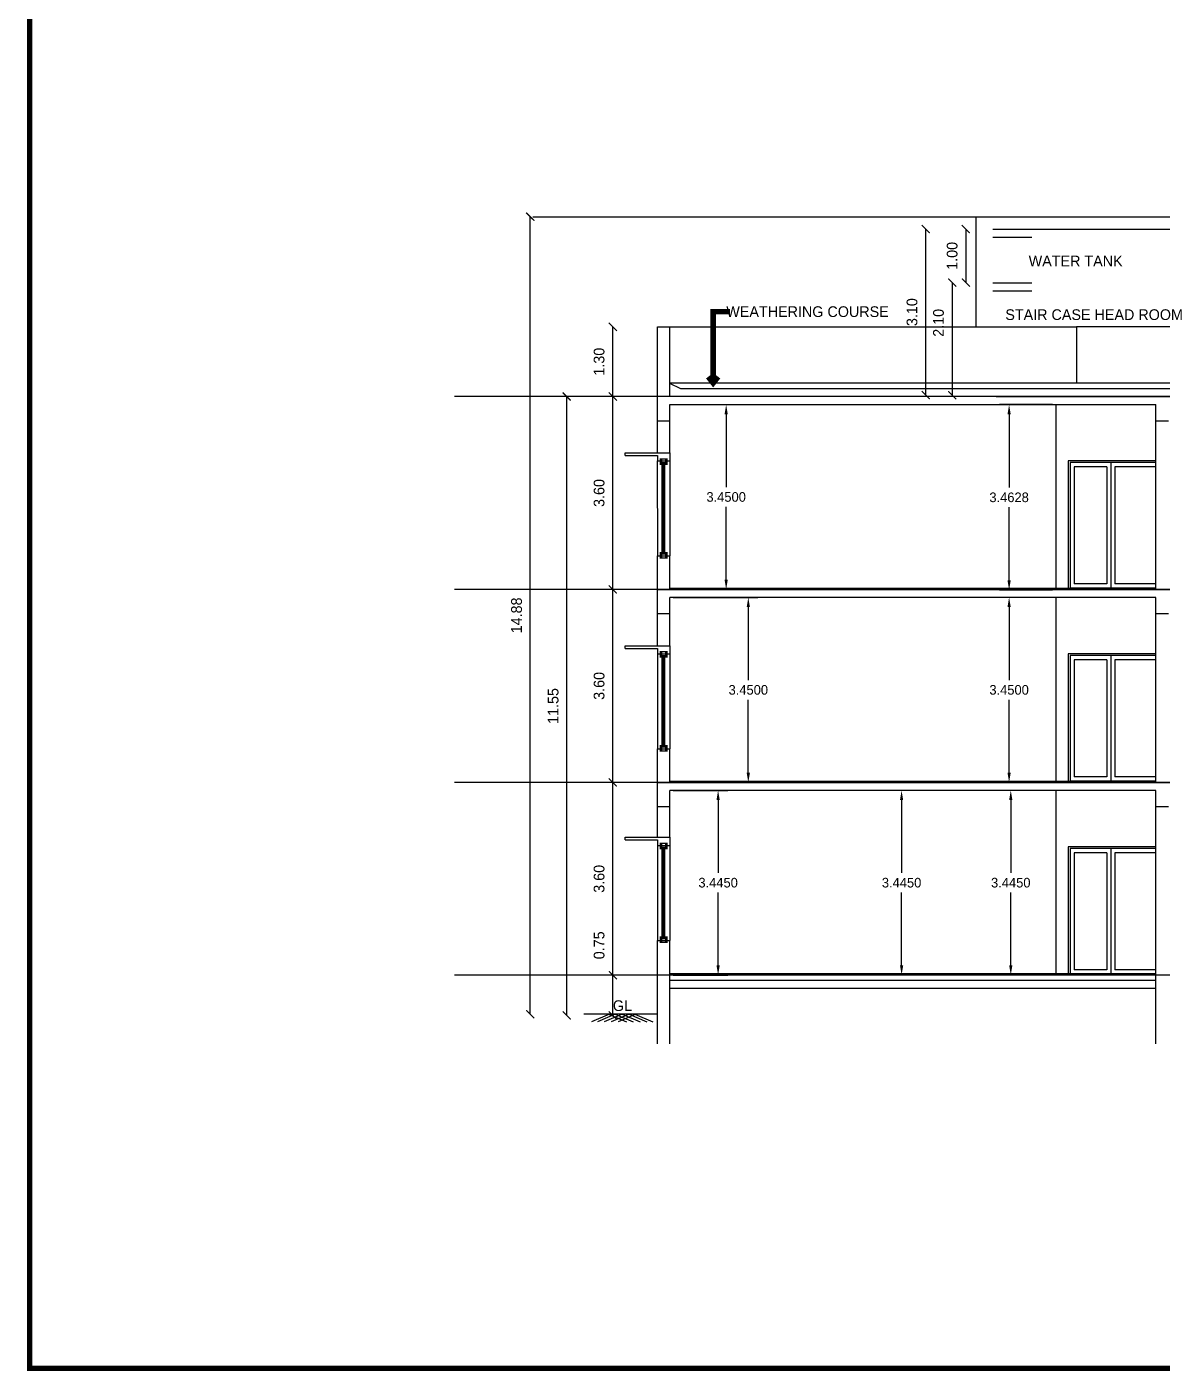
# Model space of a CAD drawing. Header units: metres. Extents: x 6101839 to 6102590, y -6659932 to -6659648.
# Drawn here: x 6101913.15 to 6101934.33, y -6659931.57 to -6659906.48 of the extents above; entities that cross this region are included whole.
import ezdxf

# ---------------------------------------------------------------- set-up
doc = ezdxf.new("R2010")
doc.units = ezdxf.units.M
doc.header["$LTSCALE"] = 500
doc.header["$MEASUREMENT"] = 0
doc.layers.get('0').update_dxf_attribs({"linetype": 'CONTINUOUS'})
doc.layers.get('Defpoints').update_dxf_attribs({"linetype": 'CONTINUOUS'})
for name, color, linetype in [('BLK_1_FLR_0_AC_ROOM_1', 117, 'CONTINUOUS'), ('BLK_1_FLR_1_AC_ROOM_1', 117, 'CONTINUOUS'), ('BLK_1_FLR_1_WC_BATH_HT', 223, 'CONTINUOUS'), ('BLK_1_FLR_2_AC_ROOM_1', 117, 'CONTINUOUS'), ('COLUMN', 2, 'CONTINUOUS'), ('DOOR', 252, 'CONTINUOUS'), ('ED', 30, 'CONTINUOUS'), ('PASSAGE', 140, 'CONTINUOUS'), ('PASSAGE_STAIR', 140, 'CONTINUOUS'), ('T E X T', 7, 'CONTINUOUS'), ('TEXT', 4, 'CONTINUOUS'), ('TITLE', 7, 'CONTINUOUS'), ('W A L L', 125, 'CONTINUOUS'), ('wall', 125, 'CONTINUOUS'), ('wall1', 125, 'CONTINUOUS'), ('WIN', 252, 'CONTINUOUS'), ('window', 9, 'CONTINUOUS'), ('WINDOWS', 252, 'CONTINUOUS')]:
    doc.layers.add(name, color=color, linetype=linetype)
doc.layers.add('BLK_1_MUMTY_HT', color=83, linetype='CONTINUOUS', lineweight=0)
doc.styles.get("Standard").update_dxf_attribs({"font": 'GOTHIC.TTF'})
doc.styles.add('USA TEXT', font='GOTHIC.TTF')
doc.dimstyles.new('1-100-ED', dxfattribs={"dimtxt": 0.2, "dimasz": 0.15, "dimexe": 0.18, "dimexo": 0.0625, "dimgap": 0.15, "dimtad": 1, "dimzin": 0, "dimdsep": 46, "dimtxsty": 'USA TEXT', "dimblk": 'ARCHTICK', "dimcen": 0.1, "dimse1": 1, "dimse2": 1, "dimclrd": 256, "dimclrt": 256, "dimadec": 0, "dimazin": 0, "dimtfac": 1, "dimtofl": 0, "dimtmove": 0, "dimatfit": 3, "dimldrblk": 'ARCHTICK', "dimfxl": 0.18, "dimtolj": 1, "dimtzin": 0, "dimarcsym": 0})
doc.dimstyles.get("Standard").update_dxf_attribs({"dimtxt": 0.18, "dimasz": 0.18, "dimexe": 0.18, "dimexo": 0.0625, "dimgap": 0.09, "dimtad": 0, "dimtih": 1, "dimtoh": 1, "dimdec": 4, "dimzin": 0, "dimdsep": 46, "dimtxsty": 'Standard', "dimcen": 0.09, "dimadec": 0, "dimazin": 0, "dimtfac": 1, "dimtdec": 4, "dimtofl": 0, "dimtmove": 0, "dimatfit": 3, "dimfxl": 1, "dimtolj": 1, "dimtzin": 0, "dimarcsym": 0})

# ---------------------------------------------------------------- blocks, each defined once
blk = doc.blocks.new('_ArchTick')
at = {"color": 0, "linetype": 'ByBlock', "const_width": 0.15}
blk.add_lwpolyline([(-0.5, -0.5), (0.5, 0.5)], dxfattribs=at)
blk = doc.blocks.new('*D22')
at = {"layer": 'Defpoints', "color": 0, "transparency": 16777216}
for p in [(6101924.084, -6659924.182), (6101924.915, -6659924.182), (6101924.915, -6659924.932)]:
    blk.add_point(p, dxfattribs=at)
at = {"layer": 'ED', "lineweight": -2, "transparency": 16777216}
for p, q in [((6101924.084, -6659924.182), (6101924.084, -6659923.213)), ((6101924.084, -6659924.932), (6101924.084, -6659924.182))]:
    blk.add_line(p, q, dxfattribs=at)
at = {"layer": 'ED', "lineweight": -2, "transparency": 16777216, "xscale": 0.15, "yscale": 0.15, "zscale": 0.15}
for p, rotation in [((6101924.084, -6659924.182), 90), ((6101924.084, -6659924.932), 270)]:
    blk.add_blockref('_ArchTick', p, dxfattribs=dict(at, rotation=rotation))
at = {"layer": 'ED', "transparency": 16777216, "insert": (6101923.829, -6659923.623), "char_height": 0.2, "attachment_point": 5, "rotation": 90, "style": 'USA TEXT'}
blk.add_mtext('\\A1;0.75', dxfattribs=at)
blk = doc.blocks.new('*D23')
at = {"layer": 'Defpoints', "color": 0, "transparency": 16777216}
for p in [(6101924.084, -6659920.582), (6101924.915, -6659920.582), (6101924.915, -6659924.182)]:
    blk.add_point(p, dxfattribs=at)
at = {"layer": 'ED', "lineweight": -2, "transparency": 16777216}
blk.add_line((6101924.084, -6659924.182), (6101924.084, -6659920.582), dxfattribs=at)
at = {"layer": 'ED', "lineweight": -2, "transparency": 16777216, "xscale": 0.15, "yscale": 0.15, "zscale": 0.15}
for p, rotation in [((6101924.084, -6659920.582), 90), ((6101924.084, -6659924.182), 270)]:
    blk.add_blockref('_ArchTick', p, dxfattribs=dict(at, rotation=rotation))
at = {"layer": 'ED', "transparency": 16777216, "insert": (6101923.829, -6659922.382), "char_height": 0.2, "attachment_point": 5, "rotation": 90, "style": 'USA TEXT'}
blk.add_mtext('\\A1;3.60', dxfattribs=at)
blk = doc.blocks.new('*D24')
at = {"layer": 'Defpoints', "color": 0, "transparency": 16777216}
for p in [(6101924.084, -6659916.982), (6101924.915, -6659916.982), (6101924.915, -6659920.582)]:
    blk.add_point(p, dxfattribs=at)
at = {"layer": 'ED', "lineweight": -2, "transparency": 16777216}
blk.add_line((6101924.084, -6659920.582), (6101924.084, -6659916.982), dxfattribs=at)
at = {"layer": 'ED', "lineweight": -2, "transparency": 16777216, "xscale": 0.15, "yscale": 0.15, "zscale": 0.15}
for p, rotation in [((6101924.084, -6659916.982), 90), ((6101924.084, -6659920.582), 270)]:
    blk.add_blockref('_ArchTick', p, dxfattribs=dict(at, rotation=rotation))
at = {"layer": 'ED', "transparency": 16777216, "insert": (6101923.829, -6659918.782), "char_height": 0.2, "attachment_point": 5, "rotation": 90, "style": 'USA TEXT'}
blk.add_mtext('\\A1;3.60', dxfattribs=at)
blk = doc.blocks.new('*D25')
at = {"layer": 'Defpoints', "color": 0, "transparency": 16777216}
for p in [(6101924.084, -6659913.382), (6101924.915, -6659913.382), (6101924.915, -6659916.982)]:
    blk.add_point(p, dxfattribs=at)
at = {"layer": 'ED', "lineweight": -2, "transparency": 16777216}
blk.add_line((6101924.084, -6659916.982), (6101924.084, -6659913.382), dxfattribs=at)
at = {"layer": 'ED', "lineweight": -2, "transparency": 16777216, "xscale": 0.15, "yscale": 0.15, "zscale": 0.15}
for p, rotation in [((6101924.084, -6659913.382), 90), ((6101924.084, -6659916.982), 270)]:
    blk.add_blockref('_ArchTick', p, dxfattribs=dict(at, rotation=rotation))
at = {"layer": 'ED', "transparency": 16777216, "insert": (6101923.829, -6659915.182), "char_height": 0.2, "attachment_point": 5, "rotation": 90, "style": 'USA TEXT'}
blk.add_mtext('\\A1;3.60', dxfattribs=at)
blk = doc.blocks.new('*D26')
at = {"layer": 'Defpoints', "color": 0, "transparency": 16777216}
for p in [(6101924.084, -6659912.082), (6101924.915, -6659912.082), (6101924.915, -6659913.382)]:
    blk.add_point(p, dxfattribs=at)
at = {"layer": 'ED', "lineweight": -2, "transparency": 16777216}
blk.add_line((6101924.084, -6659913.382), (6101924.084, -6659912.082), dxfattribs=at)
at = {"layer": 'ED', "lineweight": -2, "transparency": 16777216, "xscale": 0.15, "yscale": 0.15, "zscale": 0.15}
for p, rotation in [((6101924.084, -6659912.082), 90), ((6101924.084, -6659913.382), 270)]:
    blk.add_blockref('_ArchTick', p, dxfattribs=dict(at, rotation=rotation))
at = {"layer": 'ED', "transparency": 16777216, "insert": (6101923.829, -6659912.732), "char_height": 0.2, "attachment_point": 5, "rotation": 90, "style": 'USA TEXT'}
blk.add_mtext('\\A1;1.30', dxfattribs=at)
blk = doc.blocks.new('*D27')
at = {"layer": 'Defpoints', "color": 0, "transparency": 16777216}
for p in [(6101923.224, -6659913.382), (6101924.915, -6659913.382), (6101924.915, -6659924.932)]:
    blk.add_point(p, dxfattribs=at)
at = {"layer": 'ED', "lineweight": -2, "transparency": 16777216}
blk.add_line((6101923.224, -6659924.932), (6101923.224, -6659913.382), dxfattribs=at)
at = {"layer": 'ED', "lineweight": -2, "transparency": 16777216, "xscale": 0.15, "yscale": 0.15, "zscale": 0.15}
for p, rotation in [((6101923.224, -6659913.382), 90), ((6101923.224, -6659924.932), 270)]:
    blk.add_blockref('_ArchTick', p, dxfattribs=dict(at, rotation=rotation))
at = {"layer": 'ED', "transparency": 16777216, "insert": (6101922.972, -6659919.157), "char_height": 0.2, "attachment_point": 5, "rotation": 90, "style": 'USA TEXT'}
blk.add_mtext('\\A1;11.55', dxfattribs=at)
blk = doc.blocks.new('*D28')
at = {"layer": 'Defpoints', "color": 0, "transparency": 16777216}
for p in [(6101922.544, -6659910.027), (6101930.858, -6659910.027), (6101924.915, -6659924.907)]:
    blk.add_point(p, dxfattribs=at)
at = {"layer": 'ED', "lineweight": -2, "transparency": 16777216}
blk.add_line((6101922.544, -6659924.907), (6101922.544, -6659910.027), dxfattribs=at)
at = {"layer": 'ED', "lineweight": -2, "transparency": 16777216, "xscale": 0.15, "yscale": 0.15, "zscale": 0.15}
for p, rotation in [((6101922.544, -6659910.027), 90), ((6101922.544, -6659924.907), 270)]:
    blk.add_blockref('_ArchTick', p, dxfattribs=dict(at, rotation=rotation))
at = {"layer": 'ED', "transparency": 16777216, "insert": (6101922.289, -6659917.467), "char_height": 0.2, "attachment_point": 5, "rotation": 90, "style": 'USA TEXT'}
blk.add_mtext('\\A1;14.88', dxfattribs=at)
blk = doc.blocks.new('*D32')
at = {"layer": 'Defpoints', "color": 0, "transparency": 16777216}
for p in [(6101929.922, -6659910.257), (6101931.371, -6659910.257), (6101931.371, -6659913.357)]:
    blk.add_point(p, dxfattribs=at)
at = {"layer": 'ED', "lineweight": -2, "transparency": 16777216}
blk.add_line((6101929.922, -6659913.357), (6101929.922, -6659910.257), dxfattribs=at)
at = {"layer": 'ED', "lineweight": -2, "transparency": 16777216, "xscale": 0.15, "yscale": 0.15, "zscale": 0.15}
for p, rotation in [((6101929.922, -6659910.257), 90), ((6101929.922, -6659913.357), 270)]:
    blk.add_blockref('_ArchTick', p, dxfattribs=dict(at, rotation=rotation))
at = {"layer": 'ED', "transparency": 16777216, "insert": (6101929.667, -6659911.807), "char_height": 0.2, "attachment_point": 5, "rotation": 90, "style": 'USA TEXT'}
blk.add_mtext('\\A1;3.10', dxfattribs=at)
blk = doc.blocks.new('*D33')
at = {"layer": 'Defpoints', "color": 0, "transparency": 16777216}
for p in [(6101931.539, -6659910.257), (6101930.671, -6659911.257), (6101931.539, -6659911.257)]:
    blk.add_point(p, dxfattribs=at)
at = {"layer": 'ED', "lineweight": -2, "transparency": 16777216}
blk.add_line((6101930.671, -6659910.257), (6101930.671, -6659911.257), dxfattribs=at)
at = {"layer": 'ED', "lineweight": -2, "transparency": 16777216, "xscale": 0.15, "yscale": 0.15, "zscale": 0.15}
for p, rotation in [((6101930.671, -6659910.257), 90), ((6101930.671, -6659911.257), 270)]:
    blk.add_blockref('_ArchTick', p, dxfattribs=dict(at, rotation=rotation))
at = {"layer": 'ED', "transparency": 16777216, "insert": (6101930.416, -6659910.757), "char_height": 0.2, "attachment_point": 5, "rotation": 90, "style": 'USA TEXT'}
blk.add_mtext('\\A1;1.00', dxfattribs=at)
blk = doc.blocks.new('*D34')
at = {"layer": 'Defpoints', "color": 0, "transparency": 16777216}
for p in [(6101931.539, -6659911.257), (6101930.416, -6659913.357), (6101931.638, -6659913.357)]:
    blk.add_point(p, dxfattribs=at)
at = {"layer": 'ED', "lineweight": -2, "transparency": 16777216}
blk.add_line((6101930.416, -6659911.257), (6101930.416, -6659913.357), dxfattribs=at)
at = {"layer": 'ED', "lineweight": -2, "transparency": 16777216, "xscale": 0.15, "yscale": 0.15, "zscale": 0.15}
for p, rotation in [((6101930.416, -6659911.257), 90), ((6101930.416, -6659913.357), 270)]:
    blk.add_blockref('_ArchTick', p, dxfattribs=dict(at, rotation=rotation))
at = {"layer": 'ED', "transparency": 16777216, "insert": (6101930.161, -6659912.007), "char_height": 0.2, "attachment_point": 5, "rotation": 90, "style": 'USA TEXT'}
blk.add_mtext('\\A1;2.10', dxfattribs=at)
blk = doc.blocks.new('*D1341')
at = {"layer": 'BLK_1_FLR_0_AC_ROOM_1', "color": 0, "linetype": 'Continuous', "lineweight": -2, "transparency": 16777216}
for p, q in [((6101925.212, -6659920.732), (6101926.229, -6659920.732)), ((6101926.049, -6659920.912), (6101926.049, -6659922.27)), ((6101926.049, -6659923.997), (6101926.049, -6659922.639)), ((6101925.212, -6659924.177), (6101926.229, -6659924.177))]:
    blk.add_line(p, q, dxfattribs=at)
at = {"layer": 'BLK_1_FLR_0_AC_ROOM_1', "color": 0, "linetype": 'Continuous', "transparency": 16777216}
for points in [[(6101926.019, -6659920.912), (6101926.079, -6659920.912), (6101926.049, -6659920.732)], [(6101926.019, -6659923.997), (6101926.079, -6659923.997), (6101926.049, -6659924.177)]]:
    blk.add_solid(points, dxfattribs=at)
at = {"layer": 'Defpoints', "color": 0, "linetype": 'Continuous', "transparency": 16777216}
for p in [(6101925.15, -6659920.732), (6101926.049, -6659920.732), (6101925.15, -6659924.177)]:
    blk.add_point(p, dxfattribs=at)
at = {"layer": 'BLK_1_FLR_0_AC_ROOM_1', "color": 0, "linetype": 'Continuous', "transparency": 16777216, "insert": (6101926.049, -6659922.455), "char_height": 0.18, "attachment_point": 5}
blk.add_mtext('\\A1;3.4450', dxfattribs=at)
blk = doc.blocks.new('*D1344')
at = {"layer": 'BLK_1_FLR_1_AC_ROOM_1', "color": 0, "linetype": 'Continuous', "lineweight": -2, "transparency": 16777216}
for p, q in [((6101925.212, -6659917.132), (6101926.792, -6659917.132)), ((6101926.612, -6659917.312), (6101926.612, -6659918.673)), ((6101926.612, -6659920.402), (6101926.612, -6659919.042)), ((6101925.212, -6659920.582), (6101926.792, -6659920.582))]:
    blk.add_line(p, q, dxfattribs=at)
at = {"layer": 'BLK_1_FLR_1_AC_ROOM_1', "color": 0, "linetype": 'Continuous', "transparency": 16777216}
for points in [[(6101926.582, -6659917.312), (6101926.642, -6659917.312), (6101926.612, -6659917.132)], [(6101926.582, -6659920.402), (6101926.642, -6659920.402), (6101926.612, -6659920.582)]]:
    blk.add_solid(points, dxfattribs=at)
at = {"layer": 'Defpoints', "color": 0, "linetype": 'Continuous', "transparency": 16777216}
for p in [(6101925.15, -6659917.132), (6101926.612, -6659917.132), (6101925.15, -6659920.582)]:
    blk.add_point(p, dxfattribs=at)
at = {"layer": 'BLK_1_FLR_1_AC_ROOM_1', "color": 0, "linetype": 'Continuous', "transparency": 16777216, "insert": (6101926.612, -6659918.857), "char_height": 0.18, "attachment_point": 5}
blk.add_mtext('\\A1;3.4500', dxfattribs=at)
blk = doc.blocks.new('*D1347')
at = {"layer": 'BLK_1_FLR_2_AC_ROOM_1', "color": 0, "linetype": 'Continuous', "lineweight": -2, "transparency": 16777216}
for p, q in [((6101925.212, -6659913.532), (6101926.379, -6659913.532)), ((6101926.199, -6659913.712), (6101926.199, -6659915.073)), ((6101926.199, -6659916.802), (6101926.199, -6659915.442)), ((6101925.212, -6659916.982), (6101926.379, -6659916.982))]:
    blk.add_line(p, q, dxfattribs=at)
at = {"layer": 'BLK_1_FLR_2_AC_ROOM_1', "color": 0, "linetype": 'Continuous', "transparency": 16777216}
for points in [[(6101926.169, -6659913.712), (6101926.229, -6659913.712), (6101926.199, -6659913.532)], [(6101926.169, -6659916.802), (6101926.229, -6659916.802), (6101926.199, -6659916.982)]]:
    blk.add_solid(points, dxfattribs=at)
at = {"layer": 'Defpoints', "color": 0, "linetype": 'Continuous', "transparency": 16777216}
for p in [(6101925.15, -6659913.532), (6101926.199, -6659913.532), (6101925.15, -6659916.982)]:
    blk.add_point(p, dxfattribs=at)
at = {"layer": 'BLK_1_FLR_2_AC_ROOM_1', "color": 0, "linetype": 'Continuous', "transparency": 16777216, "insert": (6101926.199, -6659915.257), "char_height": 0.18, "attachment_point": 5}
blk.add_mtext('\\A1;3.4500', dxfattribs=at)
blk = doc.blocks.new('*D1350')
at = {"layer": 'BLK_1_FLR_1_WC_BATH_HT', "color": 0, "linetype": 'Continuous', "lineweight": -2, "transparency": 16777216}
for p, q in [((6101932.289, -6659917.132), (6101931.298, -6659917.132)), ((6101931.478, -6659917.312), (6101931.478, -6659918.673)), ((6101931.478, -6659920.402), (6101931.478, -6659919.042)), ((6101932.289, -6659920.582), (6101931.298, -6659920.582))]:
    blk.add_line(p, q, dxfattribs=at)
at = {"layer": 'BLK_1_FLR_1_WC_BATH_HT', "color": 0, "linetype": 'Continuous', "transparency": 16777216}
for points in [[(6101931.448, -6659917.312), (6101931.508, -6659917.312), (6101931.478, -6659917.132)], [(6101931.448, -6659920.402), (6101931.508, -6659920.402), (6101931.478, -6659920.582)]]:
    blk.add_solid(points, dxfattribs=at)
at = {"layer": 'Defpoints', "color": 0, "linetype": 'Continuous', "transparency": 16777216}
for p in [(6101932.352, -6659917.132), (6101931.478, -6659920.582), (6101932.352, -6659920.582)]:
    blk.add_point(p, dxfattribs=at)
at = {"layer": 'BLK_1_FLR_1_WC_BATH_HT', "color": 0, "linetype": 'Continuous', "transparency": 16777216, "insert": (6101931.478, -6659918.857), "char_height": 0.18, "attachment_point": 5}
blk.add_mtext('\\A1;3.4500', dxfattribs=at)
blk = doc.blocks.new('*D1351')
at = {"layer": 'BLK_1_FLR_1_WC_BATH_HT', "color": 0, "linetype": 'Continuous', "lineweight": -2, "transparency": 16777216}
for p, q in [((6101932.289, -6659913.532), (6101931.298, -6659913.532)), ((6101931.478, -6659913.712), (6101931.478, -6659915.079)), ((6101931.478, -6659916.815), (6101931.478, -6659915.448)), ((6101932.289, -6659916.995), (6101931.298, -6659916.995))]:
    blk.add_line(p, q, dxfattribs=at)
at = {"layer": 'BLK_1_FLR_1_WC_BATH_HT', "color": 0, "linetype": 'Continuous', "transparency": 16777216}
for points in [[(6101931.448, -6659913.712), (6101931.508, -6659913.712), (6101931.478, -6659913.532)], [(6101931.448, -6659916.815), (6101931.508, -6659916.815), (6101931.478, -6659916.995)]]:
    blk.add_solid(points, dxfattribs=at)
at = {"layer": 'Defpoints', "color": 0, "linetype": 'Continuous', "transparency": 16777216}
for p in [(6101931.478, -6659913.532), (6101932.352, -6659913.532), (6101932.352, -6659916.995)]:
    blk.add_point(p, dxfattribs=at)
at = {"layer": 'BLK_1_FLR_1_WC_BATH_HT', "color": 0, "linetype": 'Continuous', "transparency": 16777216, "insert": (6101931.478, -6659915.264), "char_height": 0.18, "attachment_point": 5}
blk.add_mtext('\\A1;3.4628', dxfattribs=at)
blk = doc.blocks.new('*D1352')
at = {"layer": 'BLK_1_MUMTY_HT', "color": 0, "linetype": 'Continuous', "lineweight": -2, "transparency": 16777216}
for p, q in [((6101931.237, -6659910.257), (6101935.468, -6659910.257)), ((6101935.288, -6659910.437), (6101935.288, -6659911.635)), ((6101935.288, -6659913.202), (6101935.288, -6659912.004)), ((6101931.237, -6659913.382), (6101935.468, -6659913.382))]:
    blk.add_line(p, q, dxfattribs=at)
at = {"layer": 'BLK_1_MUMTY_HT', "color": 0, "linetype": 'Continuous', "transparency": 16777216}
for points in [[(6101935.258, -6659910.437), (6101935.318, -6659910.437), (6101935.288, -6659910.257)], [(6101935.258, -6659913.202), (6101935.318, -6659913.202), (6101935.288, -6659913.382)]]:
    blk.add_solid(points, dxfattribs=at)
at = {"layer": 'Defpoints', "color": 0, "linetype": 'Continuous', "transparency": 16777216}
for p in [(6101931.175, -6659910.257), (6101931.175, -6659913.382), (6101935.288, -6659913.382)]:
    blk.add_point(p, dxfattribs=at)
at = {"layer": 'BLK_1_MUMTY_HT', "color": 0, "linetype": 'Continuous', "transparency": 16777216, "insert": (6101935.288, -6659911.82), "char_height": 0.18, "attachment_point": 5}
blk.add_mtext('\\A1;3.1250', dxfattribs=at)
blk = doc.blocks.new('*D1371')
at = {"layer": 'Defpoints', "color": 0, "linetype": 'Continuous', "transparency": 16777216}
for p in [(6101931.509, -6659920.732), (6101932.352, -6659920.732), (6101932.352, -6659924.177)]:
    blk.add_point(p, dxfattribs=at)
at = {"layer": 'PASSAGE', "color": 0, "linetype": 'Continuous', "lineweight": -2, "transparency": 16777216}
for p, q in [((6101932.289, -6659920.732), (6101931.329, -6659920.732)), ((6101931.509, -6659920.912), (6101931.509, -6659922.27)), ((6101931.509, -6659923.997), (6101931.509, -6659922.639)), ((6101932.289, -6659924.177), (6101931.329, -6659924.177))]:
    blk.add_line(p, q, dxfattribs=at)
at = {"layer": 'PASSAGE', "color": 0, "linetype": 'Continuous', "transparency": 16777216}
for points in [[(6101931.479, -6659920.912), (6101931.539, -6659920.912), (6101931.509, -6659920.732)], [(6101931.479, -6659923.997), (6101931.539, -6659923.997), (6101931.509, -6659924.177)]]:
    blk.add_solid(points, dxfattribs=at)
at = {"layer": 'PASSAGE', "color": 0, "linetype": 'Continuous', "transparency": 16777216, "insert": (6101931.509, -6659922.455), "char_height": 0.18, "attachment_point": 5}
blk.add_mtext('\\A1;3.4450', dxfattribs=at)
blk = doc.blocks.new('*D1372')
at = {"layer": 'Defpoints', "color": 0, "linetype": 'Continuous', "transparency": 16777216}
for p in [(6101929.472, -6659920.732), (6101930.315, -6659920.732), (6101930.315, -6659924.177)]:
    blk.add_point(p, dxfattribs=at)
at = {"layer": 'PASSAGE_STAIR', "color": 0, "linetype": 'Continuous', "lineweight": -2, "transparency": 16777216}
for p, q in [((6101930.253, -6659920.732), (6101929.292, -6659920.732)), ((6101929.472, -6659920.912), (6101929.472, -6659922.27)), ((6101929.472, -6659923.997), (6101929.472, -6659922.639)), ((6101930.253, -6659924.177), (6101929.292, -6659924.177))]:
    blk.add_line(p, q, dxfattribs=at)
at = {"layer": 'PASSAGE_STAIR', "color": 0, "linetype": 'Continuous', "transparency": 16777216}
for points in [[(6101929.442, -6659920.912), (6101929.502, -6659920.912), (6101929.472, -6659920.732)], [(6101929.442, -6659923.997), (6101929.502, -6659923.997), (6101929.472, -6659924.177)]]:
    blk.add_solid(points, dxfattribs=at)
at = {"layer": 'PASSAGE_STAIR', "color": 0, "linetype": 'Continuous', "transparency": 16777216, "insert": (6101929.472, -6659922.455), "char_height": 0.18, "attachment_point": 5}
blk.add_mtext('\\A1;3.4450', dxfattribs=at)

msp = doc.modelspace()

# ---------------------------------------------------------------- linework, layer by layer
at = {"layer": 'COLUMN', "linetype": 'ByBlock'}
for p, q in [((6101924.91489, -6659913.83242), (6101924.91489, -6659913.38242)), ((6101945.51231, -6659913.38242), (6101924.91489, -6659913.38242)), ((6101925.14972, -6659913.83242), (6101925.14972, -6659913.53242)), ((6101925.14972, -6659913.53242), (6101934.21536, -6659913.53242)), ((6101934.21536, -6659913.83242), (6101934.21536, -6659913.53242)), ((6101924.91489, -6659913.83242), (6101925.14972, -6659913.83242)), ((6101934.21536, -6659913.83242), (6101934.44964, -6659913.83242)), ((6101924.31487, -6659914.43242), (6101925.14971, -6659914.43242)), ((6101924.31487, -6659914.48242), (6101924.31487, -6659914.43242)), ((6101924.31487, -6659914.48242), (6101924.91487, -6659914.48242)), ((6101924.91487, -6659914.48242), (6101924.91487, -6659914.58242)), ((6101925.14971, -6659914.43242), (6101925.14971, -6659914.58242)), ((6101924.91487, -6659914.58242), (6101925.14971, -6659914.58242)), ((6101924.91489, -6659917.43242), (6101924.91489, -6659916.98242)), ((6101924.91489, -6659916.98242), (6101945.51231, -6659916.98242)), ((6101925.14976, -6659917.43242), (6101925.14976, -6659917.13242)), ((6101934.21536, -6659917.13242), (6101925.14976, -6659917.13242)), ((6101934.21536, -6659917.43242), (6101934.21536, -6659917.13242)), ((6101924.91489, -6659917.43242), (6101925.14976, -6659917.43242)), ((6101934.21536, -6659917.43242), (6101934.44964, -6659917.43242)), ((6101924.31487, -6659918.03242), (6101925.14974, -6659918.03242)), ((6101924.31487, -6659918.08242), (6101924.31487, -6659918.03242)), ((6101925.14974, -6659918.03242), (6101925.14974, -6659918.18242)), ((6101924.31487, -6659918.08242), (6101924.91487, -6659918.08242)), ((6101924.91487, -6659918.08242), (6101924.91487, -6659918.18242)), ((6101924.91487, -6659918.18242), (6101925.14974, -6659918.18242)), ((6101924.91489, -6659921.03242), (6101924.91489, -6659920.58242)), ((6101924.91492, -6659920.58242), (6101945.51235, -6659920.58242)), ((6101925.14979, -6659921.03242), (6101925.14979, -6659920.73242)), ((6101934.21539, -6659920.73242), (6101925.14979, -6659920.73242)), ((6101934.21536, -6659921.03242), (6101934.21536, -6659920.73242)), ((6101924.91489, -6659921.03242), (6101925.14979, -6659921.03242)), ((6101934.21536, -6659921.03242), (6101934.44964, -6659921.03242)), ((6101924.31487, -6659921.60742), (6101925.14978, -6659921.60742)), ((6101924.31487, -6659921.65742), (6101924.31487, -6659921.60742)), ((6101924.31487, -6659921.65742), (6101924.91487, -6659921.65742)), ((6101924.91487, -6659921.65742), (6101924.91487, -6659921.75742)), ((6101924.91487, -6659921.75742), (6101925.14978, -6659921.75742)), ((6101925.14978, -6659921.60742), (6101925.14978, -6659921.75742))]:
    msp.add_line(p, q, dxfattribs=at)
at = {"layer": 'DOOR', "color": 251, "linetype": 'ByBlock'}
for q in [(6101930.85795, -6659912.08242), (6101941.62746, -6659910.02742)]:
    msp.add_line((6101930.85795, -6659910.02742), q, dxfattribs=at)
at = {"layer": 'DOOR', "color": 205, "linetype": 'ByBlock'}
for p, q in [((6101932.57768, -6659914.58242), (6101932.57768, -6659916.98242)), ((6101934.21537, -6659914.58242), (6101932.57768, -6659914.58242)), ((6101934.21537, -6659914.61542), (6101932.61515, -6659914.61542)), ((6101932.61515, -6659914.61542), (6101932.61515, -6659916.95742)), ((6101933.3772, -6659914.61542), (6101933.3772, -6659916.95742)), ((6101934.21537, -6659916.95742), (6101932.61515, -6659916.95742)), ((6101932.57768, -6659918.18242), (6101932.57768, -6659920.58242)), ((6101934.21537, -6659918.18242), (6101932.57768, -6659918.18242)), ((6101934.21537, -6659918.21542), (6101932.61515, -6659918.21542)), ((6101932.61515, -6659918.21542), (6101932.61515, -6659920.55742)), ((6101933.3772, -6659918.21542), (6101933.3772, -6659920.55742)), ((6101934.21537, -6659920.55742), (6101932.61515, -6659920.55742)), ((6101932.57768, -6659921.78242), (6101932.57768, -6659924.18242)), ((6101934.21537, -6659921.78242), (6101932.57768, -6659921.78242)), ((6101934.21537, -6659921.81542), (6101932.61515, -6659921.81542)), ((6101932.61515, -6659921.81542), (6101932.61515, -6659924.15742)), ((6101933.3772, -6659921.81542), (6101933.3772, -6659924.15742)), ((6101934.21537, -6659924.15742), (6101932.61515, -6659924.15742))]:
    msp.add_line(p, q, dxfattribs=at)
at = {"layer": 'DOOR', "color": 56, "linetype": 'ByBlock'}
for p, q in [((6101933.30226, -6659914.69542), (6101932.69009, -6659914.69542)), ((6101932.69009, -6659914.69542), (6101932.69009, -6659916.87742)), ((6101933.30226, -6659914.69542), (6101933.30226, -6659916.87742)), ((6101933.45214, -6659914.69542), (6101933.45214, -6659916.87742)), ((6101934.21537, -6659914.69542), (6101933.45214, -6659914.69542)), ((6101933.30226, -6659916.87742), (6101932.69009, -6659916.87742)), ((6101934.21537, -6659916.87742), (6101933.45214, -6659916.87742)), ((6101933.30226, -6659918.29542), (6101932.69009, -6659918.29542)), ((6101932.69009, -6659918.29542), (6101932.69009, -6659920.47742)), ((6101933.30226, -6659918.29542), (6101933.30226, -6659920.47742)), ((6101933.45214, -6659918.29542), (6101933.45214, -6659920.47742)), ((6101934.21537, -6659918.29542), (6101933.45214, -6659918.29542)), ((6101933.30226, -6659920.47742), (6101932.69009, -6659920.47742)), ((6101934.21537, -6659920.47742), (6101933.45214, -6659920.47742)), ((6101933.30226, -6659921.89542), (6101932.69009, -6659921.89542)), ((6101932.69009, -6659921.89542), (6101932.69009, -6659924.07742)), ((6101933.30226, -6659921.89542), (6101933.30226, -6659924.07742)), ((6101933.45214, -6659921.89542), (6101933.45214, -6659924.07742)), ((6101934.21537, -6659921.89542), (6101933.45214, -6659921.89542)), ((6101933.30226, -6659924.07742), (6101932.69009, -6659924.07742)), ((6101934.21537, -6659924.07742), (6101933.45214, -6659924.07742))]:
    msp.add_line(p, q, dxfattribs=at)
at = {"layer": 'ED', "linetype": 'ByBlock', "ltscale": 5}
msp.add_line((6101922.59411, -6659910.02742), (6101937.48415, -6659910.02742), dxfattribs=at)
at = {"layer": 'ED', "color": 251, "linetype": 'ByBlock'}
msp.add_line((6101925.14489, -6659912.08242), (6101932.7382, -6659912.08242), dxfattribs=at)
at = {"layer": 'ED', "color": 56, "linetype": 'ByBlock'}
for p, q in [((6101932.7382, -6659912.08242), (6101932.7382, -6659913.13242)), ((6101935.15324, -6659912.08242), (6101932.7382, -6659912.08242))]:
    msp.add_line(p, q, dxfattribs=at)
at = {"layer": 'ED', "color": 250, "linetype": 'ByBlock'}
for p, q in [((6101976.29826, -6659913.38242), (6101921.13135, -6659913.38242)), ((6101976.29826, -6659916.98242), (6101921.13135, -6659916.98242)), ((6101976.29826, -6659920.58242), (6101921.13135, -6659920.58242)), ((6101976.29826, -6659924.18242), (6101921.13135, -6659924.18242))]:
    msp.add_line(p, q, dxfattribs=at)
at = {"layer": 'ED', "color": 233, "linetype": 'ByBlock'}
for p, q in [((6101932.35188, -6659913.53242), (6101932.35188, -6659916.98242)), ((6101932.35188, -6659917.13242), (6101932.35188, -6659920.58242)), ((6101932.35188, -6659920.73242), (6101932.35188, -6659924.18242))]:
    msp.add_line(p, q, dxfattribs=at)
at = {"layer": 'ED', "const_width": 0.1}
for points in [[(6101925.95643, -6659913.13242), (6101925.95643, -6659911.797), (6101926.27193, -6659911.797)], [(6101926.04943, -6659913.01392), (6101925.95643, -6659913.13242), (6101925.86343, -6659913.01392)]]:
    msp.add_lwpolyline(points, dxfattribs=at)
at = {"layer": 'TITLE', "color": 12, "const_width": 0.1}
msp.add_lwpolyline([(6101913.2025, -6659931.51862), (6101993.0975, -6659931.51862), (6101993.0975, -6659881.44954), (6101913.2025, -6659881.44954)], close=True, dxfattribs=at)
at = {"layer": 'W A L L', "color": 251, "linetype": 'ByBlock'}
for p, q in [((6101931.17495, -6659910.25742), (6101931.90393, -6659910.25742)), ((6101931.17495, -6659910.40742), (6101931.90393, -6659910.40742)), ((6101931.17495, -6659911.25742), (6101931.90393, -6659911.25742)), ((6101931.17495, -6659911.40742), (6101931.90393, -6659911.40742)), ((6101925.14971, -6659916.95742), (6101934.21537, -6659916.95742)), ((6101925.14971, -6659920.55742), (6101934.21537, -6659920.55742))]:
    msp.add_line(p, q, dxfattribs=at)
at = {"layer": 'wall', "linetype": 'ByBlock'}
for p, q in [((6101924.91489, -6659913.38242), (6101924.91489, -6659912.08242)), ((6101924.91489, -6659912.08242), (6101925.14489, -6659912.08242)), ((6101925.14489, -6659912.08242), (6101925.14489, -6659913.38242)), ((6101924.91488, -6659914.43242), (6101924.91489, -6659913.83242)), ((6101925.14971, -6659914.43242), (6101925.14972, -6659913.83242)), ((6101934.21537, -6659916.98242), (6101934.21536, -6659913.83242)), ((6101924.91489, -6659916.35742), (6101925.14971, -6659916.35742)), ((6101924.91489, -6659916.98242), (6101924.91489, -6659916.35742)), ((6101925.14971, -6659916.98242), (6101925.14971, -6659916.35742)), ((6101924.91488, -6659918.03242), (6101924.91489, -6659917.43242)), ((6101925.14974, -6659918.03242), (6101925.14976, -6659917.43242)), ((6101934.21537, -6659920.58242), (6101934.21536, -6659917.43242)), ((6101924.91489, -6659919.95742), (6101925.14971, -6659919.95742)), ((6101924.91489, -6659920.58242), (6101924.91489, -6659919.95742)), ((6101925.14971, -6659920.58242), (6101925.14971, -6659919.95742)), ((6101924.91488, -6659921.60742), (6101924.91489, -6659921.03242)), ((6101925.14978, -6659921.60742), (6101925.14979, -6659921.03242)), ((6101934.21537, -6659925.46342), (6101934.21536, -6659921.03242)), ((6101924.91536, -6659925.46342), (6101924.91519, -6659923.53242)), ((6101924.91519, -6659923.53242), (6101925.14946, -6659923.53242)), ((6101925.14963, -6659925.46342), (6101925.14946, -6659923.53242)), ((6101934.21537, -6659924.17742), (6101925.14952, -6659924.17742)), ((6101934.21537, -6659924.27742), (6101925.14953, -6659924.27742)), ((6101934.21537, -6659924.42742), (6101925.14954, -6659924.42742)), ((6101924.91531, -6659924.90745), (6101923.54576, -6659924.90745))]:
    msp.add_line(p, q, dxfattribs=at)
at = {"layer": 'wall', "color": 251, "linetype": 'ByBlock'}
msp.add_line((6101934.21537, -6659924.15742), (6101925.14952, -6659924.15742), dxfattribs=at)
at = {"layer": 'wall1', "color": 56, "linetype": 'ByBlock'}
for p, q in [((6101924.02043, -6659924.90745), (6101923.68622, -6659925.05281)), ((6101924.13099, -6659924.90745), (6101923.79679, -6659925.05281)), ((6101924.25914, -6659924.90745), (6101923.92494, -6659925.05281)), ((6101924.00283, -6659924.90745), (6101924.33704, -6659925.05281)), ((6101924.3873, -6659924.90745), (6101924.0531, -6659925.05281)), ((6101924.13099, -6659924.90745), (6101924.46519, -6659925.05281)), ((6101924.51546, -6659924.90745), (6101924.18125, -6659925.05281)), ((6101924.25914, -6659924.90745), (6101924.59335, -6659925.05281)), ((6101924.3873, -6659924.90745), (6101924.7215, -6659925.05281)), ((6101924.49786, -6659924.90745), (6101924.83207, -6659925.05281))]:
    msp.add_line(p, q, dxfattribs=at)
at = {"layer": 'WIN', "linetype": 'ByBlock'}
for p, q in [((6101945.28231, -6659913.13242), (6101925.14489, -6659913.13242)), ((6101925.14489, -6659913.13242), (6101925.34489, -6659913.23242)), ((6101925.34489, -6659913.23242), (6101945.08231, -6659913.23242))]:
    msp.add_line(p, q, dxfattribs=at)
at = {"layer": 'window', "color": 251, "linetype": 'ByBlock', "ltscale": 0.2}
for p, q in [((6101925.00735, -6659916.33241), (6101925.00735, -6659914.60742)), ((6101925.05735, -6659916.33241), (6101925.05735, -6659914.60742)), ((6101925.00735, -6659919.93241), (6101925.00735, -6659918.20742)), ((6101925.05735, -6659919.93241), (6101925.05735, -6659918.20742)), ((6101925.00765, -6659923.50741), (6101925.00765, -6659921.78242)), ((6101925.05765, -6659923.50741), (6101925.05765, -6659921.78242))]:
    msp.add_line(p, q, dxfattribs=at)
at = {"layer": 'window', "color": 4, "linetype": 'ByBlock', "ltscale": 0.2}
for p, q in [((6101925.03256, -6659916.33241), (6101925.03252, -6659914.60742)), ((6101925.03256, -6659919.93241), (6101925.03252, -6659918.20742)), ((6101925.03282, -6659921.75742), (6101925.03282, -6659921.75742)), ((6101925.03286, -6659923.50741), (6101925.03282, -6659921.78242))]:
    msp.add_line(p, q, dxfattribs=at)
at = {"layer": 'window', "color": 205, "const_width": 0.1}
for points in [[(6101925.00735, -6659914.58242), (6101925.00735, -6659914.60742), (6101925.05735, -6659914.60742), (6101925.05735, -6659914.58242)], [(6101925.00735, -6659916.35741), (6101925.00735, -6659916.33241), (6101925.05735, -6659916.33241), (6101925.05735, -6659916.35741)], [(6101925.00735, -6659918.18242), (6101925.00735, -6659918.20742), (6101925.05735, -6659918.20742), (6101925.05735, -6659918.18242)], [(6101925.00735, -6659919.95741), (6101925.00735, -6659919.93241), (6101925.05735, -6659919.93241), (6101925.05735, -6659919.95741)], [(6101925.00765, -6659921.75742), (6101925.00765, -6659921.78242), (6101925.05765, -6659921.78242), (6101925.05765, -6659921.75742)], [(6101925.00765, -6659923.53241), (6101925.00765, -6659923.50741), (6101925.05765, -6659923.50741), (6101925.05765, -6659923.53241)]]:
    msp.add_lwpolyline(points, close=True, dxfattribs=at)
at = {"layer": 'WINDOWS', "color": 250, "linetype": 'ByBlock'}
for p, q in [((6101924.91457, -6659914.58243), (6101924.91489, -6659916.35743)), ((6101925.15002, -6659914.58243), (6101925.14971, -6659916.35743)), ((6101924.91484, -6659918.18242), (6101924.91515, -6659919.95742)), ((6101925.14974, -6659918.18242), (6101925.14943, -6659919.95742)), ((6101924.91487, -6659921.75742), (6101924.91519, -6659923.53242)), ((6101925.14978, -6659921.75742), (6101925.14946, -6659923.53242))]:
    msp.add_line(p, q, dxfattribs=at)

# ---------------------------------------------------------------- texts
at = {"layer": 'T E X T', "linetype": 'Continuous', "char_height": 0.2, "attachment_point": 3, "style": 'USA TEXT'}
for s, insert in [('WATER TANK', (6101933.5963, -6659910.75278)), ('WEATHERING COURSE', (6101929.23285, -6659911.69801)), ('STAIR CASE HEAD ROOM', (6101934.72095, -6659911.75386))]:
    msp.add_mtext(s, dxfattribs=dict(at, insert=insert))
at = {"layer": 'TEXT', "color": 7, "insert": (6101924.442, -6659924.64889), "char_height": 0.2, "attachment_point": 3, "rotation": 359.999997, "style": 'USA TEXT'}
msp.add_mtext('GL', dxfattribs=at)

# ---------------------------------------------------------------- dimensions: what is measured, and where the dimension line sits
at = {"layer": 'BLK_1_FLR_0_AC_ROOM_1', "color": 3, "linetype": 'Continuous'}
dim = msp.add_linear_dim(base=(6101926.04858, -6659920.73242), p1=(6101925.14952, -6659924.17742), p2=(6101925.14952, -6659920.73242), angle=90, dimstyle='Standard', dxfattribs=at)
dim.commit()
dim.dimension.update_dxf_attribs({"geometry": '*D1341', "text_midpoint": (6101926.04858, -6659922.45492)})
at = {"layer": 'BLK_1_FLR_1_AC_ROOM_1', "color": 3, "linetype": 'Continuous'}
dim = msp.add_linear_dim(base=(6101926.61206, -6659917.13242), p1=(6101925.14971, -6659920.58242), p2=(6101925.14971, -6659917.13242), angle=90, dimstyle='Standard', dxfattribs=at)
dim.commit()
dim.dimension.update_dxf_attribs({"geometry": '*D1344', "text_midpoint": (6101926.61206, -6659918.85742)})
at = {"layer": 'BLK_1_FLR_1_WC_BATH_HT', "linetype": 'Continuous'}
for base, p1, p2, picture, middle in [((6101931.477712, -6659913.532417), (6101932.351883, -6659916.995173), (6101932.351883, -6659913.532417), '*D1351', (6101931.477712, -6659915.263795)), ((6101931.47771, -6659920.58242), (6101932.35188, -6659917.13242), (6101932.35188, -6659920.58242), '*D1350', (6101931.47771, -6659918.85742))]:
    dim = msp.add_linear_dim(base=base, p1=p1, p2=p2, angle=90, dimstyle='Standard', dxfattribs=at)
    dim.commit()
    dim.dimension.update_dxf_attribs({"geometry": picture, "text_midpoint": middle})
at = {"layer": 'BLK_1_FLR_2_AC_ROOM_1', "color": 3, "linetype": 'Continuous'}
dim = msp.add_linear_dim(base=(6101926.19896, -6659913.53242), p1=(6101925.14971, -6659916.98242), p2=(6101925.14972, -6659913.53242), angle=90, dimstyle='Standard', dxfattribs=at)
dim.commit()
dim.dimension.update_dxf_attribs({"geometry": '*D1347', "text_midpoint": (6101926.19896, -6659915.25742)})
at = {"layer": 'BLK_1_MUMTY_HT', "linetype": 'Continuous'}
dim = msp.add_linear_dim(base=(6101935.28814, -6659913.38242), p1=(6101931.17495, -6659910.25742), p2=(6101931.17495, -6659913.38242), angle=90, dimstyle='Standard', dxfattribs=at)
dim.commit()
dim.dimension.update_dxf_attribs({"geometry": '*D1352', "text_midpoint": (6101935.28814, -6659911.81992)})
at = {"layer": 'ED'}
for base, p1, p2, angle, picture, middle in [((6101922.54411, -6659910.02742), (6101924.91531, -6659924.90745), (6101930.85795, -6659910.02742), 90, '*D28', (6101922.28908, -6659917.46743)), ((6101924.0837, -6659912.08242), (6101924.91489, -6659913.38242), (6101924.91489, -6659912.08242), 270, '*D26', (6101923.82867, -6659912.73242)), ((6101924.0837, -6659913.38242), (6101924.91489, -6659916.98242), (6101924.91489, -6659913.38242), 270, '*D25', (6101923.82867, -6659915.18242)), ((6101924.0837, -6659916.98242), (6101924.91489, -6659920.58242), (6101924.91489, -6659916.98242), 270, '*D24', (6101923.82867, -6659918.78242)), ((6101924.0837, -6659920.58242), (6101924.91489, -6659924.18242), (6101924.91489, -6659920.58242), 270, '*D23', (6101923.82867, -6659922.38242))]:
    dim = msp.add_linear_dim(base=base, p1=p1, p2=p2, angle=angle, dimstyle='1-100-ED', dxfattribs=at)
    dim.commit()
    dim.dimension.update_dxf_attribs({"geometry": picture, "text_midpoint": middle})
for p1, p2, distance, picture, middle in [((6101931.37067, -6659913.35742), (6101931.37067, -6659910.25742), 1.449, '*D32', (6101929.66664, -6659911.80742)), ((6101931.53944, -6659910.25742), (6101931.53944, -6659911.25742), -0.86877, '*D33', (6101930.41564, -6659910.75742)), ((6101924.91489, -6659924.93242), (6101924.91489, -6659913.38242), 1.69068, '*D27', (6101922.97169, -6659919.15742)), ((6101924.91489, -6659924.93242), (6101924.91489, -6659924.18242), 0.83118, '*D22', (6101923.82867, -6659923.62293))]:
    dim = msp.add_aligned_dim(p1=p1, p2=p2, distance=distance, dimstyle='1-100-ED', dxfattribs=at)
    dim.commit()
    dim.dimension.update_dxf_attribs({"geometry": picture, "text_midpoint": middle})
dim = msp.add_linear_dim(base=(6101930.41564, -6659913.35742), p1=(6101931.53944, -6659911.25742), p2=(6101931.63817, -6659913.35742), angle=90, dimstyle='1-100-ED', dxfattribs=at)
dim.commit()
dim.dimension.update_dxf_attribs({"geometry": '*D34', "text_midpoint": (6101930.41564, -6659912.00742), "dimtype": 160})
at = {"layer": 'PASSAGE', "color": 1, "linetype": 'Continuous'}
dim = msp.add_linear_dim(base=(6101931.50859, -6659920.73242), p1=(6101932.35188, -6659924.17742), p2=(6101932.35188, -6659920.73242), angle=90, dimstyle='Standard', dxfattribs=at)
dim.commit()
dim.dimension.update_dxf_attribs({"geometry": '*D1371', "text_midpoint": (6101931.50859, -6659922.45492)})
at = {"layer": 'PASSAGE_STAIR', "color": 1, "linetype": 'Continuous'}
dim = msp.add_linear_dim(base=(6101929.47185, -6659920.73242), p1=(6101930.31514, -6659924.17742), p2=(6101930.31514, -6659920.73242), angle=90, dimstyle='Standard', dxfattribs=at)
dim.commit()
dim.dimension.update_dxf_attribs({"geometry": '*D1372', "text_midpoint": (6101929.47185, -6659922.45492)})

doc.saveas('drawing.dxf')
